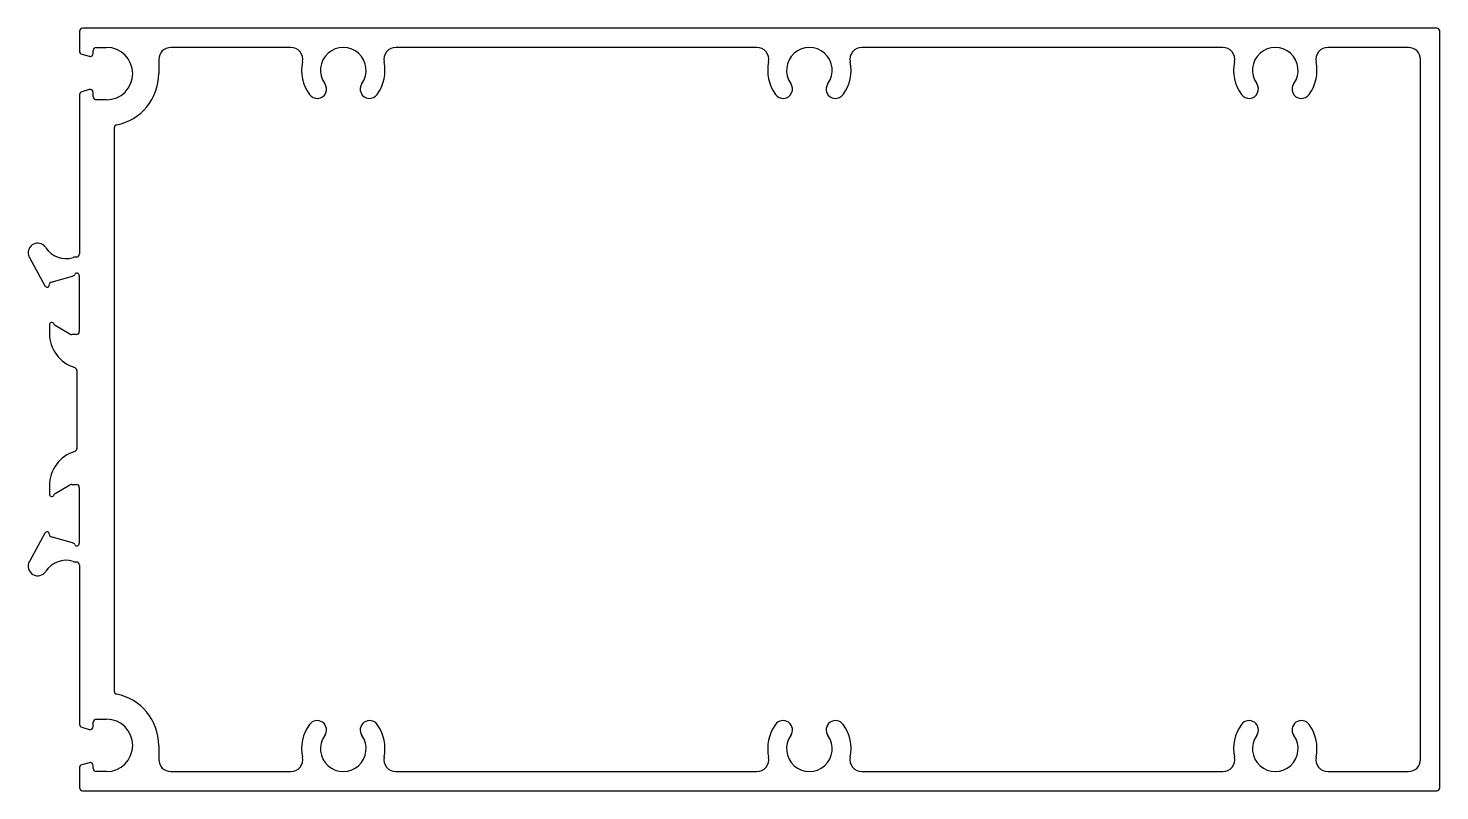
# Model space of a CAD drawing. Extents: x -57 to 61, y 1 to 64.
import ezdxf

# ---------------------------------------------------------------- set-up
doc = ezdxf.new("R2010")
doc.units = 0
doc.layers.add('1', color=7, linetype='CONTINUOUS')
doc.layers.add('5', color=6, linetype='CONTINUOUS')

msp = doc.modelspace()

# ---------------------------------------------------------------- linework, layer by layer
at = {"layer": '1', "color": 7}
for p, q in [((-52.59, 64.04), (-52.59, 62.38)), ((60.46, 64.29), (-52.34, 64.29)), ((60.71, 1.04), (60.71, 64.04)), ((-51.45, 62.2), (-51.45, 62.44)), ((-51.2, 62.69), (-50.34, 62.69)), ((-52.41, 62.14), (-51.78, 61.96)), ((-51.78, 59.18), (-52.41, 59)), ((-51.45, 58.58), (-51.45, 58.94)), ((-52.59, 58.76), (-52.59, 45.49)), ((-50.34, 58.33), (-51.2, 58.33)), ((-56.77, 45.21), (-55.48, 42.83)), ((-54.96, 43.15), (-53.17, 43.64)), ((-52.61, 43.7), (-52.61, 39.03)), ((-55.1, 39.58), (-55.1, 38.89)), ((-53.39, 38.82), (-54.63, 39.54)), ((-52.86, 38.78), (-53.24, 38.78)), ((-52.81, 35.79), (-52.81, 29.29)), ((-55.1, 26.19), (-55.1, 25.5)), ((-54.63, 25.54), (-53.39, 26.26)), ((-53.24, 26.3), (-52.86, 26.3)), ((-52.61, 26.05), (-52.61, 21.38)), ((-55.48, 22.25), (-56.77, 19.87)), ((-53.17, 21.44), (-54.96, 21.93)), ((-52.59, 19.59), (-52.59, 6.32)), ((-52.41, 6.08), (-51.78, 5.9)), ((-51.45, 6.14), (-51.45, 6.5)), ((-51.2, 6.75), (-50.34, 6.75)), ((-52.59, 2.7), (-52.59, 1.04)), ((-51.78, 3.12), (-52.41, 2.94)), ((-51.45, 2.64), (-51.45, 2.88)), ((-50.34, 2.39), (-51.2, 2.39)), ((-52.34, 0.79), (60.46, 0.79))]:
    msp.add_line(p, q, dxfattribs=at)
for centre, radius, start, end in [((-52.34, 64.04), 0.25, 90, 180), ((60.46, 64.04), 0.25, 0, 90), ((-52.34, 62.38), 0.254, 180, 253.8557), ((-51.2, 62.44), 0.25, 90, 180), ((-50.34, 60.51), 2.18, 270, 90), ((-51.7, 62.2), 0.254, 253.8557, 0), ((-52.34, 58.76), 0.25, 106.1443, 180), ((-51.7, 58.94), 0.254, 360, 106.1443), ((-51.2, 58.58), 0.25, 180, 270), ((-56.07, 45.59), 0.798, 32.8062, 180), ((-53.72, 47.1), 2, 212.8062, 287.0289), ((-56.07, 45.59), 0.798, 180, 208.4364), ((-52.84, 44.24), 0.998, 90, 107.0289), ((-52.84, 45.49), 0.25, 270, 360), ((-53.25, 43.93), 0.299, 285.3574, 331.601), ((-52.81, 43.7), 0.2, 0, 151.601), ((-55.3, 42.93), 0.2, 208.4364, 4.6891), ((-54.91, 42.96), 0.2, 105.3574, 184.6891), ((-54.9, 39.58), 0.2, 18.5904, 180), ((-52.11, 38.89), 2.99, 180.0001, 252.996), ((-54.53, 39.71), 0.2, 198.5904, 240), ((-53.24, 39.08), 0.299, 240, 270), ((-52.86, 39.03), 0.25, 270, 0), ((-53.06, 35.79), 0.25, 0, 72.996), ((-52.11, 26.19), 2.99, 107.004, 179.9999), ((-53.06, 29.29), 0.25, 287.004, 0), ((-53.24, 26), 0.299, 90, 120), ((-52.86, 26.05), 0.25, 360, 90), ((-54.9, 25.5), 0.2, 180, 341.4096), ((-54.53, 25.37), 0.2, 120, 161.4096), ((-55.3, 22.15), 0.2, 355.3109, 151.5636), ((-54.91, 22.12), 0.2, 175.3109, 254.6426), ((-53.25, 21.15), 0.299, 28.399, 74.6426), ((-52.81, 21.38), 0.2, 208.399, 360), ((-56.07, 19.49), 0.798, 151.5636, 327.1938), ((-53.72, 17.98), 2, 72.9711, 147.1938), ((-52.84, 20.84), 0.998, 252.9711, 270), ((-52.84, 19.59), 0.25, 0, 90), ((-52.34, 6.32), 0.25, 180, 253.8557), ((-51.7, 6.14), 0.254, 253.8557, 0), ((-51.2, 6.5), 0.25, 90, 180), ((-50.34, 4.57), 2.18, 270, 90), ((-52.34, 2.7), 0.254, 106.1443, 180), ((-51.7, 2.88), 0.254, 360, 106.1443), ((-51.2, 2.64), 0.25, 180, 270), ((-52.34, 1.04), 0.25, 180, 270), ((60.46, 1.04), 0.25, 270, 360)]:
    msp.add_arc(centre, radius, start, end, dxfattribs=at)
at = {"layer": '5', "color": 7}
for p, q in [((-35, 62.69), (-44.99, 62.69)), ((3.82, 62.69), (-26.24, 62.69)), ((42.63, 62.69), (12.57, 62.69)), ((58.11, 62.69), (51.39, 62.69)), ((-45.99, 61.69), (-45.99, 60.51)), ((59.11, 3.39), (59.11, 61.69)), ((-49.7, 56), (-49.7, 9.08)), ((-45.99, 4.57), (-45.99, 3.39)), ((-44.99, 2.39), (-35, 2.39)), ((-26.24, 2.39), (3.82, 2.39)), ((12.57, 2.39), (42.63, 2.39)), ((51.39, 2.39), (58.11, 2.39))]:
    msp.add_line(p, q, dxfattribs=at)
for centre, radius, start, end in [((-44.99, 61.69), 1, 90, 180), ((-35, 61.69), 1, 348.3845, 90), ((-30.62, 60.79), 1.9, 324.4669, 215.5331), ((-26.24, 61.69), 1, 90, 191.6155), ((3.82, 61.69), 1, 348.3845, 90), ((8.2, 60.79), 1.9, 324.4669, 215.5331), ((12.57, 61.69), 1, 90, 191.6155), ((42.63, 61.69), 1, 348.3845, 90), ((47.01, 60.79), 1.9, 324.4669, 215.5331), ((51.39, 61.69), 1, 90, 191.6155), ((58.11, 61.69), 1, 0, 90), ((-30.62, 60.79), 3.47, 168.3845, 215.5331), ((-30.62, 60.79), 3.47, 324.4669, 11.6155), ((8.2, 60.79), 3.47, 168.3845, 215.5331), ((8.2, 60.79), 3.47, 324.4669, 11.6155), ((47.01, 60.79), 3.47, 168.3845, 215.5331), ((47.01, 60.79), 3.47, 324.4669, 11.6155), ((-50.34, 60.51), 4.35, 281.155, 0), ((-32.8, 59.23), 0.785, 215.5331, 35.5331), ((-28.43, 59.23), 0.785, 144.4669, 324.4669), ((6.01, 59.23), 0.785, 215.5331, 35.5331), ((10.38, 59.23), 0.785, 144.4669, 324.4669), ((44.82, 59.23), 0.785, 215.5331, 35.5331), ((49.19, 59.23), 0.785, 144.4669, 324.4669), ((-49.45, 56), 0.25, 101.155, 180), ((-49.45, 9.08), 0.25, 180, 258.845), ((-50.34, 4.57), 4.35, 0, 78.845), ((-30.62, 4.29), 3.47, 144.4669, 191.6155), ((-32.8, 5.85), 0.785, 324.4669, 144.4669), ((-28.43, 5.85), 0.785, 35.5331, 215.5331), ((-30.62, 4.29), 3.47, 348.3845, 35.5331), ((8.2, 4.29), 3.47, 144.4669, 191.6155), ((6.01, 5.85), 0.785, 324.4669, 144.4669), ((10.38, 5.85), 0.785, 35.5331, 215.5331), ((8.2, 4.29), 3.47, 348.3845, 35.5331), ((47.01, 4.29), 3.47, 144.4669, 191.6155), ((44.82, 5.85), 0.785, 324.4669, 144.4669), ((49.19, 5.85), 0.785, 35.5331, 215.5331), ((47.01, 4.29), 3.47, 348.3845, 35.5331), ((-30.62, 4.29), 1.9, 144.4669, 35.5331), ((8.2, 4.29), 1.9, 144.4669, 35.5331), ((47.01, 4.29), 1.9, 144.4669, 35.5331), ((-35, 3.39), 1, 270, 11.6155), ((-26.24, 3.39), 1, 168.3845, 270), ((3.82, 3.39), 1, 270, 11.6155), ((12.57, 3.39), 1, 168.3845, 270), ((42.63, 3.39), 1, 270, 11.6155), ((51.39, 3.39), 1, 168.3845, 270), ((-44.99, 3.39), 1, 180, 270), ((58.11, 3.39), 1, 270, 360)]:
    msp.add_arc(centre, radius, start, end, dxfattribs=at)

doc.saveas('drawing.dxf')
